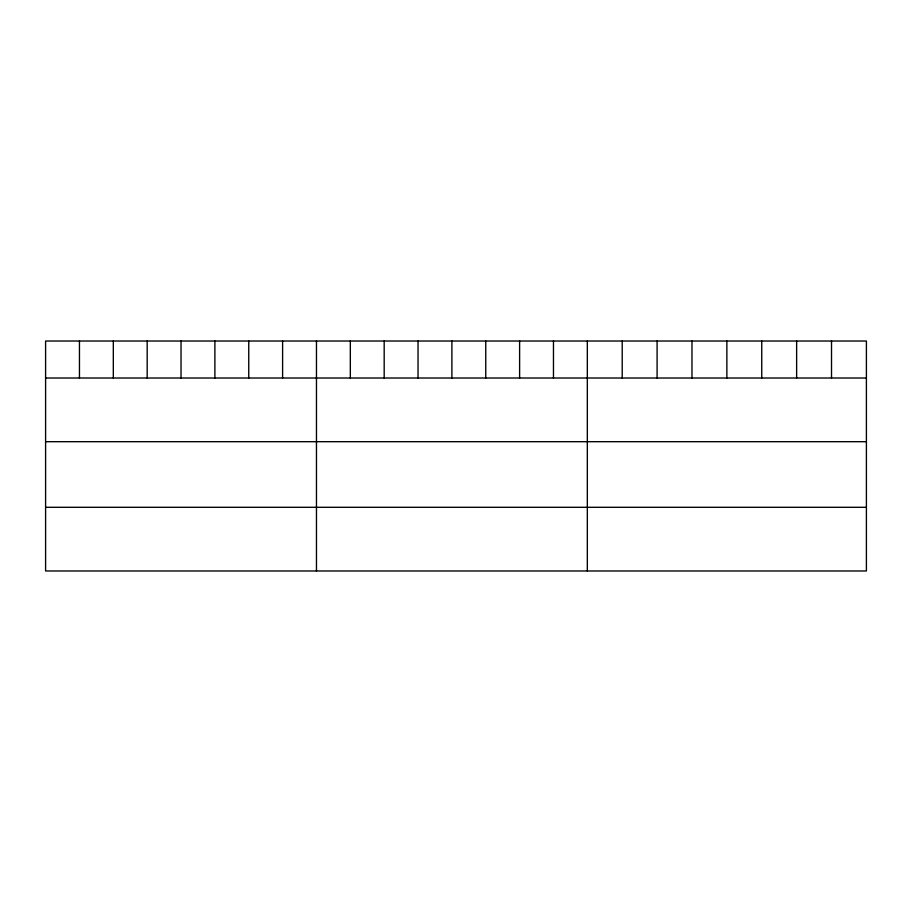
<?xml version="1.0" encoding="UTF-8"?>
<svg xmlns="http://www.w3.org/2000/svg" width="912" height="912" viewBox="0 0 912 912"><rect width="100%" height="100%" fill="white"/><g stroke="black" fill="none" stroke-linecap="round" stroke-linejoin="round"><path stroke-width="1.37" d="M866.4 378.013L866.4 570.98L45.6 570.98L45.6 341.02L866.4 341.02L866.4 378.013L45.6 378.013M45.6 441.693L866.4 441.693M45.6 507.3L866.4 507.3M831.516 341.02L831.516 378.013M796.632 341.02L796.632 378.013M761.748 341.02L761.748 378.013M726.864 341.02L726.864 378.013M691.98 341.02L691.98 378.013M657.096 341.02L657.096 378.013M622.212 341.02L622.212 378.013M587.328 341.02L587.328 570.98M553.47 341.02L553.47 378.013M519.612 341.02L519.612 378.013M485.754 341.02L485.754 378.013M451.896 341.02L451.896 378.013M418.038 341.02L418.038 378.013M384.18 341.02L384.18 378.013M350.322 341.02L350.322 378.013M316.464 341.02L316.464 570.98M282.606 341.02L282.606 378.013M248.748 341.02L248.748 378.013M214.89 341.02L214.89 378.013M181.032 341.02L181.032 378.013M147.174 341.02L147.174 378.013M113.316 341.02L113.316 378.013M79.458 341.02L79.458 378.013"/></g></svg>
